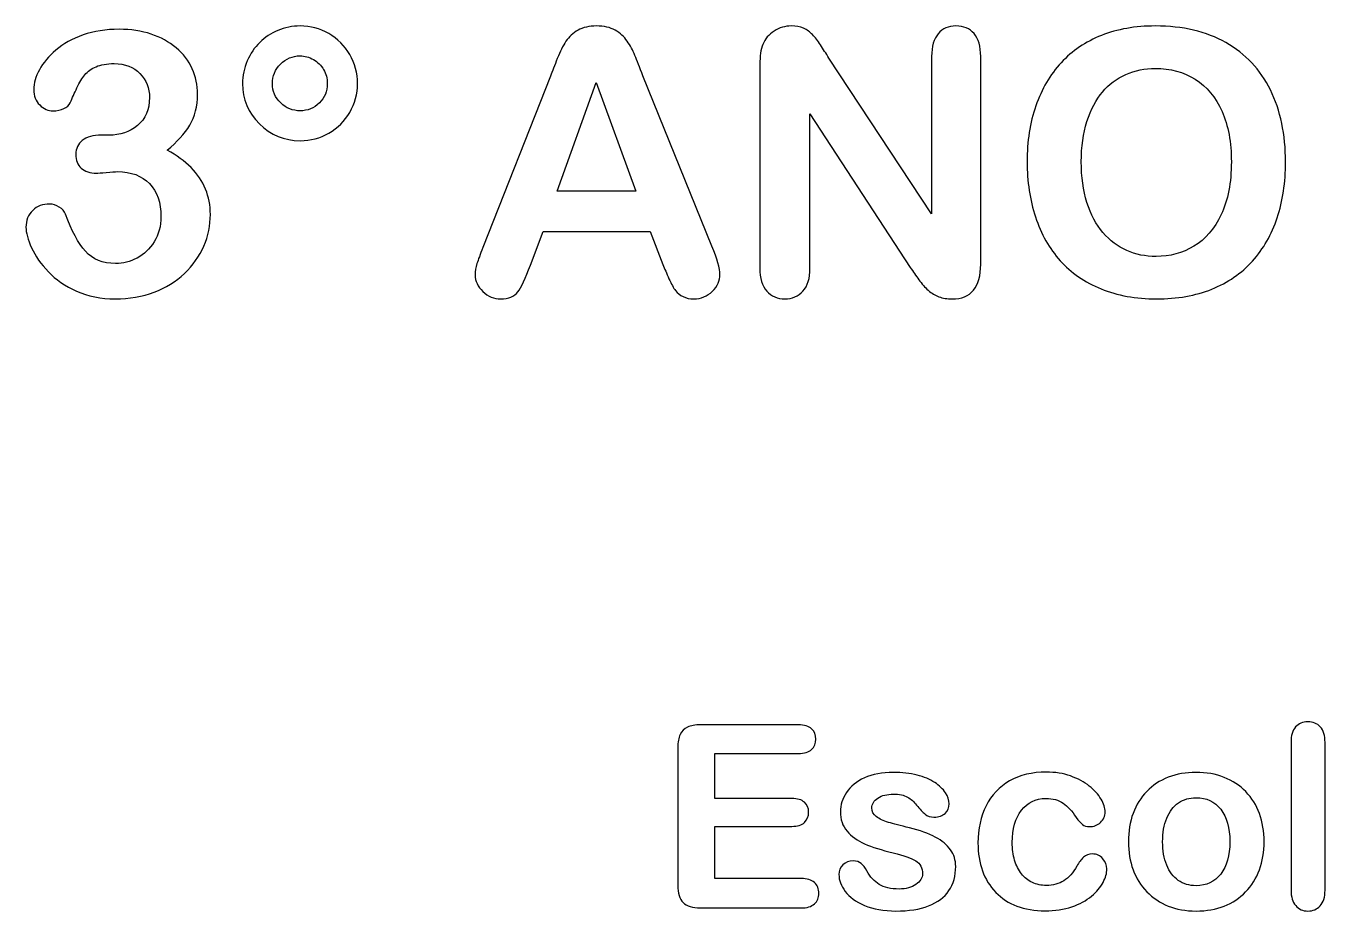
# Model space of a CAD drawing. Header units: millimetres. Extents: x -142 to 129, y -111 to 105.
# Drawn here: x 1.31 to 26.01, y 7.62 to 24.45 of the extents above; entities that cross this region are included whole.
import ezdxf

# ---------------------------------------------------------------- set-up
doc = ezdxf.new("R2010")
doc.units = ezdxf.units.MM
doc.header["$MEASUREMENT"] = 0
doc.layers.add('Layer 1', color=7, linetype='Continuous')

msp = doc.modelspace()

# ---------------------------------------------------------------- linework, layer by layer
at = {"layer": 'Layer 1', "color": 250}
for points, knots in [([(2.8846, 22.3761), (3.0949, 22.3761), (3.2761, 22.438), (3.428, 22.5607), (3.5799, 22.6846), (3.6559, 22.8611), (3.6559, 23.0925), (3.6559, 23.2678), (3.5951, 23.4197), (3.4736, 23.5459), (3.3532, 23.6733), (3.1896, 23.7364), (2.9839, 23.7364), (2.8448, 23.7364), (2.7303, 23.7165), (2.6403, 23.678), (2.5503, 23.6394), (2.479, 23.588), (2.4265, 23.5237), (2.3739, 23.4606), (2.3236, 23.3776), (2.2769, 23.2771), (2.2301, 23.1766), (2.1881, 23.082), (2.1483, 22.9931), (2.1261, 22.9452), (2.0852, 22.9067), (2.0256, 22.8798), (1.966, 22.8517), (1.8982, 22.8389), (1.8199, 22.8389), (1.7288, 22.8389), (1.6446, 22.8751), (1.5687, 22.9499), (1.4916, 23.0235), (1.4542, 23.1229), (1.4542, 23.2456), (1.4542, 23.3648), (1.4892, 23.4886), (1.5617, 23.6207), (1.6341, 23.7516), (1.7381, 23.8766), (1.8772, 23.9947), (2.0151, 24.1139), (2.1869, 24.2085), (2.3914, 24.281), (2.5971, 24.3523), (2.8273, 24.3885), (3.0797, 24.3885), (3.3018, 24.3885), (3.5039, 24.3581), (3.6862, 24.2973), (3.8686, 24.2377), (4.0275, 24.1501), (4.163, 24.0356), (4.2974, 23.9222), (4.3991, 23.7901), (4.4681, 23.6394), (4.5358, 23.4886), (4.5709, 23.3262), (4.5709, 23.1532), (4.5709, 22.9254), (4.5207, 22.729), (4.4213, 22.5666), (4.322, 22.403), (4.1794, 22.244), (3.9948, 22.0886), (4.1724, 21.9928), (4.3232, 21.8841), (4.4459, 21.7602), (4.5674, 21.6375), (4.6597, 21.5008), (4.7217, 21.3512), (4.7836, 21.2016), (4.814, 21.0403), (4.814, 20.8674), (4.814, 20.6594), (4.7719, 20.4595), (4.6889, 20.2655), (4.6048, 20.0716), (4.4821, 19.8986), (4.3196, 19.7467), (4.1584, 19.5948), (3.9656, 19.4767), (3.7423, 19.3914), (3.5203, 19.3061), (3.2737, 19.2629), (3.0049, 19.2629), (2.7303, 19.2629), (2.4849, 19.3119), (2.2687, 19.4101), (2.0513, 19.5083), (1.8737, 19.631), (1.7323, 19.7782), (1.5921, 19.9243), (1.4869, 20.0774), (1.4144, 20.234), (1.342, 20.3918), (1.3069, 20.5215), (1.3069, 20.6243), (1.3069, 20.7564), (1.349, 20.8627), (1.4355, 20.9445), (1.5208, 21.0252), (1.6271, 21.0661), (1.7557, 21.0661), (1.8188, 21.0661), (1.8807, 21.0474), (1.9403, 21.0088), (1.9987, 20.9714), (2.0385, 20.927), (2.056, 20.8744), (2.1752, 20.5565), (2.3026, 20.3216), (2.4381, 20.1674), (2.5737, 20.0131), (2.7654, 19.936), (3.0119, 19.936), (3.1534, 19.936), (3.2889, 19.9711), (3.421, 20.04), (3.5519, 20.1101), (3.6605, 20.213), (3.7458, 20.3497), (3.8312, 20.4876), (3.8744, 20.6454), (3.8744, 20.8265), (3.8744, 21.0929), (3.8019, 21.3021), (3.6559, 21.454), (3.5098, 21.606), (3.3064, 21.6819), (3.0458, 21.6819), (3.0003, 21.6819), (2.929, 21.6773), (2.8331, 21.6679), (2.7373, 21.6586), (2.6765, 21.6551), (2.6485, 21.6551), (2.5235, 21.6551), (2.4265, 21.6854), (2.3575, 21.7485), (2.2886, 21.8116), (2.2547, 21.8981), (2.2547, 22.0103), (2.2547, 22.1202), (2.2956, 22.2078), (2.3785, 22.2756), (2.4604, 22.3422), (2.5819, 22.3761), (2.7443, 22.3761), (2.7443, 22.3761), (2.8846, 22.3761), (2.8846, 22.3761)], [0, 0, 0, 0, 0.0196078, 0.0196078, 0.0196078, 0.0392157, 0.0392157, 0.0392157, 0.0588235, 0.0588235, 0.0588235, 0.0784314, 0.0784314, 0.0784314, 0.0980392, 0.0980392, 0.0980392, 0.1176471, 0.1176471, 0.1176471, 0.1372549, 0.1372549, 0.1372549, 0.1568627, 0.1568627, 0.1568627, 0.1764706, 0.1764706, 0.1764706, 0.1960784, 0.1960784, 0.1960784, 0.2156863, 0.2156863, 0.2156863, 0.2352941, 0.2352941, 0.2352941, 0.254902, 0.254902, 0.254902, 0.2745098, 0.2745098, 0.2745098, 0.2941176, 0.2941176, 0.2941176, 0.3137255, 0.3137255, 0.3137255, 0.3333333, 0.3333333, 0.3333333, 0.3529412, 0.3529412, 0.3529412, 0.372549, 0.372549, 0.372549, 0.3921569, 0.3921569, 0.3921569, 0.4117647, 0.4117647, 0.4117647, 0.4313725, 0.4313725, 0.4313725, 0.4509804, 0.4509804, 0.4509804, 0.4705882, 0.4705882, 0.4705882, 0.4901961, 0.4901961, 0.4901961, 0.5098039, 0.5098039, 0.5098039, 0.5294118, 0.5294118, 0.5294118, 0.5490196, 0.5490196, 0.5490196, 0.5686275, 0.5686275, 0.5686275, 0.5882353, 0.5882353, 0.5882353, 0.6078431, 0.6078431, 0.6078431, 0.627451, 0.627451, 0.627451, 0.6470588, 0.6470588, 0.6470588, 0.6666667, 0.6666667, 0.6666667, 0.6862745, 0.6862745, 0.6862745, 0.7058824, 0.7058824, 0.7058824, 0.7254902, 0.7254902, 0.7254902, 0.745098, 0.745098, 0.745098, 0.7647059, 0.7647059, 0.7647059, 0.7843137, 0.7843137, 0.7843137, 0.8039216, 0.8039216, 0.8039216, 0.8235294, 0.8235294, 0.8235294, 0.8431373, 0.8431373, 0.8431373, 0.8627451, 0.8627451, 0.8627451, 0.8823529, 0.8823529, 0.8823529, 0.9019608, 0.9019608, 0.9019608, 0.9215686, 0.9215686, 0.9215686, 0.9411765, 0.9411765, 0.9411765, 0.9607843, 0.9607843, 0.9607843, 0.9803922, 0.9803922, 0.9803922, 1, 1, 1, 1]), ([(5.4252, 23.3566), (5.4252, 23.5062), (5.4544, 23.6511), (5.514, 23.7878), (5.5736, 23.9245), (5.6531, 24.0414), (5.7524, 24.1384), (5.8517, 24.2354), (5.9674, 24.3114), (6.0995, 24.3674), (6.2316, 24.4235), (6.373, 24.4516), (6.5214, 24.4516), (6.7154, 24.4516), (6.8965, 24.4037), (7.0648, 24.3067), (7.2342, 24.2097), (7.3675, 24.0765), (7.4656, 23.907), (7.5638, 23.7387), (7.6129, 23.5552), (7.6129, 23.3566), (7.6129, 23.1603), (7.5638, 22.9779), (7.4656, 22.8097), (7.3675, 22.6425), (7.2354, 22.5105), (7.0683, 22.4147), (6.9023, 22.3188), (6.7189, 22.2709), (6.5214, 22.2709), (6.2199, 22.2709), (5.9616, 22.3773), (5.7466, 22.5888), (5.5327, 22.8015), (5.4252, 23.0574), (5.4252, 23.3566)], [0, 0, 0, 0, 0.0833333, 0.0833333, 0.0833333, 0.1666667, 0.1666667, 0.1666667, 0.25, 0.25, 0.25, 0.3333333, 0.3333333, 0.3333333, 0.4166667, 0.4166667, 0.4166667, 0.5, 0.5, 0.5, 0.5833333, 0.5833333, 0.5833333, 0.6666667, 0.6666667, 0.6666667, 0.75, 0.75, 0.75, 0.8333333, 0.8333333, 0.8333333, 0.9166667, 0.9166667, 0.9166667, 1, 1, 1, 1]), ([(13.4199, 19.9161), (13.4199, 19.9161), (13.1803, 20.546), (13.1803, 20.546), (13.1803, 20.546), (11.1399, 20.546), (11.1399, 20.546), (11.1399, 20.546), (10.9003, 19.9033), (10.9003, 19.9033), (10.8068, 19.652), (10.7274, 19.4826), (10.6608, 19.3949), (10.5953, 19.3073), (10.4866, 19.2629), (10.3359, 19.2629), (10.2085, 19.2629), (10.0951, 19.3096), (9.997, 19.4031), (9.8988, 19.4966), (9.8497, 19.6029), (9.8497, 19.721), (9.8497, 19.7899), (9.8614, 19.8612), (9.8836, 19.9337), (9.907, 20.0073), (9.9444, 20.1078), (9.997, 20.2387), (9.997, 20.2387), (11.2801, 23.4968), (11.2801, 23.4968), (11.3175, 23.5903), (11.3608, 23.7025), (11.4122, 23.8334), (11.4636, 23.9654), (11.5185, 24.0741), (11.577, 24.1606), (11.6354, 24.2471), (11.7114, 24.3172), (11.806, 24.371), (11.9007, 24.4247), (12.0175, 24.4516), (12.1566, 24.4516), (12.2992, 24.4516), (12.4172, 24.4247), (12.5119, 24.371), (12.6065, 24.3172), (12.6825, 24.2482), (12.7409, 24.1641), (12.7993, 24.08), (12.8484, 23.9888), (12.8882, 23.8918), (12.9279, 23.7948), (12.9793, 23.6651), (13.0401, 23.5038), (13.0401, 23.5038), (14.3513, 20.2655), (14.3513, 20.2655), (14.4541, 20.019), (14.5056, 19.8402), (14.5056, 19.728), (14.5056, 19.6123), (14.4576, 19.5048), (14.3606, 19.4078), (14.2636, 19.3108), (14.1456, 19.2629), (14.0089, 19.2629), (13.9294, 19.2629), (13.8605, 19.2769), (13.8032, 19.3061), (13.7471, 19.3341), (13.6992, 19.3727), (13.6595, 19.4218), (13.6209, 19.4709), (13.58, 19.5468), (13.5356, 19.6473), (13.49, 19.749), (13.4526, 19.839), (13.4199, 19.9161)], [0, 0, 0, 0, 0.0384615, 0.0384615, 0.0384615, 0.0769231, 0.0769231, 0.0769231, 0.1153846, 0.1153846, 0.1153846, 0.1538462, 0.1538462, 0.1538462, 0.1923077, 0.1923077, 0.1923077, 0.2307692, 0.2307692, 0.2307692, 0.2692308, 0.2692308, 0.2692308, 0.3076923, 0.3076923, 0.3076923, 0.3461538, 0.3461538, 0.3461538, 0.3846154, 0.3846154, 0.3846154, 0.4230769, 0.4230769, 0.4230769, 0.4615385, 0.4615385, 0.4615385, 0.5, 0.5, 0.5, 0.5384615, 0.5384615, 0.5384615, 0.5769231, 0.5769231, 0.5769231, 0.6153846, 0.6153846, 0.6153846, 0.6538462, 0.6538462, 0.6538462, 0.6923077, 0.6923077, 0.6923077, 0.7307692, 0.7307692, 0.7307692, 0.7692308, 0.7692308, 0.7692308, 0.8076923, 0.8076923, 0.8076923, 0.8461538, 0.8461538, 0.8461538, 0.8846154, 0.8846154, 0.8846154, 0.9230769, 0.9230769, 0.9230769, 0.9615385, 0.9615385, 0.9615385, 1, 1, 1, 1]), ([(16.5776, 23.8416), (16.5776, 23.8416), (18.5315, 20.8826), (18.5315, 20.8826), (18.5315, 20.8826), (18.5315, 23.8696), (18.5315, 23.8696), (18.5315, 24.0636), (18.5736, 24.2085), (18.6566, 24.3055), (18.7396, 24.4025), (18.8517, 24.4516), (18.9932, 24.4516), (19.1381, 24.4516), (19.2538, 24.4037), (19.3379, 24.3067), (19.422, 24.2097), (19.4641, 24.0636), (19.4641, 23.8696), (19.4641, 23.8696), (19.4641, 19.9231), (19.4641, 19.9231), (19.4641, 19.4826), (19.2818, 19.2629), (18.9172, 19.2629), (18.826, 19.2629), (18.7442, 19.2757), (18.6706, 19.3026), (18.5982, 19.3283), (18.5292, 19.3704), (18.4661, 19.4265), (18.4018, 19.4837), (18.3434, 19.5503), (18.2885, 19.6275), (18.2335, 19.7034), (18.1786, 19.7817), (18.1237, 19.8612), (18.1237, 19.8612), (16.2176, 22.7828), (16.2176, 22.7828), (16.2176, 22.7828), (16.2176, 19.8448), (16.2176, 19.8448), (16.2176, 19.6532), (16.1732, 19.5083), (16.0844, 19.4101), (15.9944, 19.3119), (15.8799, 19.2629), (15.7408, 19.2629), (15.5971, 19.2629), (15.4814, 19.3119), (15.3949, 19.4113), (15.3073, 19.5106), (15.264, 19.6555), (15.264, 19.8448), (15.264, 19.8448), (15.264, 23.7154), (15.264, 23.7154), (15.264, 23.8801), (15.2827, 24.0087), (15.319, 24.1022), (15.3622, 24.205), (15.4347, 24.2892), (15.5352, 24.3546), (15.6357, 24.4189), (15.7444, 24.4516), (15.86, 24.4516), (15.9524, 24.4516), (16.0307, 24.4364), (16.0949, 24.4072), (16.1604, 24.3768), (16.2176, 24.3371), (16.2667, 24.2868), (16.3158, 24.2366), (16.3661, 24.1723), (16.4175, 24.0917), (16.4689, 24.0122), (16.5227, 23.9292), (16.5776, 23.8416)], [0, 0, 0, 0, 0.0384615, 0.0384615, 0.0384615, 0.0769231, 0.0769231, 0.0769231, 0.1153846, 0.1153846, 0.1153846, 0.1538462, 0.1538462, 0.1538462, 0.1923077, 0.1923077, 0.1923077, 0.2307692, 0.2307692, 0.2307692, 0.2692308, 0.2692308, 0.2692308, 0.3076923, 0.3076923, 0.3076923, 0.3461538, 0.3461538, 0.3461538, 0.3846154, 0.3846154, 0.3846154, 0.4230769, 0.4230769, 0.4230769, 0.4615385, 0.4615385, 0.4615385, 0.5, 0.5, 0.5, 0.5384615, 0.5384615, 0.5384615, 0.5769231, 0.5769231, 0.5769231, 0.6153846, 0.6153846, 0.6153846, 0.6538462, 0.6538462, 0.6538462, 0.6923077, 0.6923077, 0.6923077, 0.7307692, 0.7307692, 0.7307692, 0.7692308, 0.7692308, 0.7692308, 0.8076923, 0.8076923, 0.8076923, 0.8461538, 0.8461538, 0.8461538, 0.8846154, 0.8846154, 0.8846154, 0.9230769, 0.9230769, 0.9230769, 0.9615385, 0.9615385, 0.9615385, 1, 1, 1, 1]), ([(22.7865, 24.4516), (23.3077, 24.4516), (23.7542, 24.3464), (24.127, 24.1349), (24.4998, 23.9245), (24.7826, 23.6242), (24.9742, 23.235), (25.1659, 22.8459), (25.2617, 22.389), (25.2617, 21.8642), (25.2617, 21.4762), (25.2091, 21.1233), (25.1039, 20.8066), (24.9988, 20.4888), (24.8422, 20.2141), (24.6318, 19.9816), (24.4215, 19.749), (24.1644, 19.5714), (23.8582, 19.4475), (23.552, 19.3248), (23.2026, 19.2629), (22.8076, 19.2629), (22.4149, 19.2629), (22.0632, 19.326), (21.7535, 19.4533), (21.4426, 19.5796), (21.1843, 19.7584), (20.9763, 19.9886), (20.7683, 20.2188), (20.6117, 20.4958), (20.5054, 20.8206), (20.399, 21.1444), (20.3464, 21.4949), (20.3464, 21.8712), (20.3464, 22.2569), (20.4014, 22.6098), (20.5124, 22.9324), (20.6234, 23.2537), (20.7835, 23.5272), (20.9939, 23.7539), (21.203, 23.9795), (21.459, 24.1524), (21.7605, 24.2716), (22.0608, 24.392), (22.4032, 24.4516), (22.7865, 24.4516)], [0, 0, 0, 0, 0.0666667, 0.0666667, 0.0666667, 0.1333333, 0.1333333, 0.1333333, 0.2, 0.2, 0.2, 0.2666667, 0.2666667, 0.2666667, 0.3333333, 0.3333333, 0.3333333, 0.4, 0.4, 0.4, 0.4666667, 0.4666667, 0.4666667, 0.5333333, 0.5333333, 0.5333333, 0.6, 0.6, 0.6, 0.6666667, 0.6666667, 0.6666667, 0.7333333, 0.7333333, 0.7333333, 0.8, 0.8, 0.8, 0.8666667, 0.8666667, 0.8666667, 0.9333333, 0.9333333, 0.9333333, 1, 1, 1, 1]), ([(5.9932, 23.3566), (5.9932, 23.2117), (6.0457, 23.0901), (6.1509, 22.9896), (6.2561, 22.8891), (6.3788, 22.8389), (6.5202, 22.8389), (6.6628, 22.8389), (6.7843, 22.8891), (6.886, 22.9885), (6.9877, 23.0878), (7.0379, 23.2105), (7.0379, 23.3566), (7.0379, 23.4547), (7.0145, 23.5436), (6.9678, 23.623), (6.921, 23.7037), (6.8568, 23.7668), (6.7761, 23.8135), (6.6943, 23.8603), (6.6102, 23.8836), (6.5202, 23.8836), (6.3765, 23.8836), (6.2526, 23.8322), (6.1486, 23.7282), (6.0446, 23.6242), (5.9932, 23.5003), (5.9932, 23.3566)], [0, 0, 0, 0, 0.1111111, 0.1111111, 0.1111111, 0.2222222, 0.2222222, 0.2222222, 0.3333333, 0.3333333, 0.3333333, 0.4444444, 0.4444444, 0.4444444, 0.5555556, 0.5555556, 0.5555556, 0.6666667, 0.6666667, 0.6666667, 0.7777778, 0.7777778, 0.7777778, 0.8888889, 0.8888889, 0.8888889, 1, 1, 1, 1]), ([(24.231, 21.8712), (24.231, 22.2382), (24.1714, 22.5572), (24.0533, 22.8272), (23.9341, 23.096), (23.7647, 23.2993), (23.545, 23.4384), (23.3253, 23.5763), (23.0717, 23.6452), (22.7865, 23.6452), (22.5844, 23.6452), (22.3962, 23.6067), (22.2244, 23.5307), (22.0515, 23.4536), (21.9031, 23.3426), (21.7792, 23.1965), (21.6553, 23.0504), (21.5571, 22.8634), (21.4847, 22.6367), (21.4134, 22.4088), (21.3772, 22.1541), (21.3772, 21.8712), (21.3772, 21.5849), (21.4134, 21.3278), (21.4847, 21.0964), (21.5571, 20.8662), (21.6588, 20.6746), (21.7897, 20.5226), (21.9206, 20.3707), (22.0713, 20.2574), (22.2408, 20.1826), (22.4114, 20.1066), (22.5972, 20.0692), (22.8006, 20.0692), (23.0612, 20.0692), (23.2996, 20.1347), (23.5181, 20.2644), (23.7355, 20.3941), (23.9084, 20.5951), (24.0381, 20.8674), (24.1667, 21.1385), (24.231, 21.4739), (24.231, 21.8712)], [0, 0, 0, 0, 0.0714286, 0.0714286, 0.0714286, 0.1428571, 0.1428571, 0.1428571, 0.2142857, 0.2142857, 0.2142857, 0.2857143, 0.2857143, 0.2857143, 0.3571429, 0.3571429, 0.3571429, 0.4285714, 0.4285714, 0.4285714, 0.5, 0.5, 0.5, 0.5714286, 0.5714286, 0.5714286, 0.6428571, 0.6428571, 0.6428571, 0.7142857, 0.7142857, 0.7142857, 0.7857143, 0.7857143, 0.7857143, 0.8571429, 0.8571429, 0.8571429, 0.9285714, 0.9285714, 0.9285714, 1, 1, 1, 1]), ([(11.4075, 21.3103), (11.4075, 21.3103), (12.9069, 21.3103), (12.9069, 21.3103), (12.9069, 21.3103), (12.1508, 23.3788), (12.1508, 23.3788), (12.1508, 23.3788), (11.4075, 21.3103), (11.4075, 21.3103)], [0, 0, 0, 0, 0.3333333, 0.3333333, 0.3333333, 0.6666667, 0.6666667, 0.6666667, 1, 1, 1, 1]), ([(15.9964, 10.6208), (15.9964, 10.6208), (14.4078, 10.6208), (14.4078, 10.6208), (14.4078, 10.6208), (14.4078, 9.7648), (14.4078, 9.7648), (14.4078, 9.7648), (15.8708, 9.7648), (15.8708, 9.7648), (15.9786, 9.7648), (16.0588, 9.7405), (16.1115, 9.6927), (16.165, 9.6449), (16.191, 9.5809), (16.191, 9.5022), (16.191, 9.4236), (16.165, 9.3588), (16.1132, 9.3093), (16.0605, 9.2599), (15.9802, 9.2348), (15.8708, 9.2348), (15.8708, 9.2348), (14.4078, 9.2348), (14.4078, 9.2348), (14.4078, 9.2348), (14.4078, 8.2427), (14.4078, 8.2427), (14.4078, 8.2427), (16.0507, 8.2427), (16.0507, 8.2427), (16.1618, 8.2427), (16.2453, 8.2167), (16.3012, 8.1657), (16.3579, 8.1146), (16.3863, 8.0457), (16.3863, 7.9606), (16.3863, 7.8787), (16.3579, 7.8115), (16.3012, 7.7604), (16.2453, 7.7093), (16.1618, 7.6834), (16.0507, 7.6834), (16.0507, 7.6834), (14.1346, 7.6834), (14.1346, 7.6834), (13.9815, 7.6834), (13.8712, 7.7174), (13.8039, 7.7855), (13.7367, 7.8536), (13.7026, 7.9638), (13.7026, 8.1154), (13.7026, 8.1154), (13.7026, 10.7334), (13.7026, 10.7334), (13.7026, 10.8348), (13.718, 10.9174), (13.748, 10.9815), (13.778, 11.0455), (13.825, 11.0925), (13.8891, 11.1217), (13.9531, 11.1509), (14.0349, 11.1655), (14.1346, 11.1655), (14.1346, 11.1655), (15.9964, 11.1655), (15.9964, 11.1655), (16.1091, 11.1655), (16.1926, 11.1403), (16.2469, 11.0909), (16.3012, 11.0406), (16.3288, 10.975), (16.3288, 10.8947), (16.3288, 10.8121), (16.3012, 10.7456), (16.2469, 10.6953), (16.1926, 10.6459), (16.1091, 10.6208), (15.9964, 10.6208)], [0, 0, 0, 0, 0.0384615, 0.0384615, 0.0384615, 0.0769231, 0.0769231, 0.0769231, 0.1153846, 0.1153846, 0.1153846, 0.1538462, 0.1538462, 0.1538462, 0.1923077, 0.1923077, 0.1923077, 0.2307692, 0.2307692, 0.2307692, 0.2692308, 0.2692308, 0.2692308, 0.3076923, 0.3076923, 0.3076923, 0.3461538, 0.3461538, 0.3461538, 0.3846154, 0.3846154, 0.3846154, 0.4230769, 0.4230769, 0.4230769, 0.4615385, 0.4615385, 0.4615385, 0.5, 0.5, 0.5, 0.5384615, 0.5384615, 0.5384615, 0.5769231, 0.5769231, 0.5769231, 0.6153846, 0.6153846, 0.6153846, 0.6538462, 0.6538462, 0.6538462, 0.6923077, 0.6923077, 0.6923077, 0.7307692, 0.7307692, 0.7307692, 0.7692308, 0.7692308, 0.7692308, 0.8076923, 0.8076923, 0.8076923, 0.8461538, 0.8461538, 0.8461538, 0.8846154, 0.8846154, 0.8846154, 0.9230769, 0.9230769, 0.9230769, 0.9615385, 0.9615385, 0.9615385, 1, 1, 1, 1]), ([(25.3656, 8.019), (25.3656, 8.019), (25.3656, 10.8299), (25.3656, 10.8299), (25.3656, 10.9596), (25.3947, 11.0577), (25.4523, 11.1241), (25.5098, 11.1906), (25.5876, 11.2238), (25.6857, 11.2238), (25.783, 11.2238), (25.8624, 11.1906), (25.9224, 11.1249), (25.9824, 11.0593), (26.0124, 10.9612), (26.0124, 10.8299), (26.0124, 10.8299), (26.0124, 8.019), (26.0124, 8.019), (26.0124, 7.8877), (25.9816, 7.7896), (25.9208, 7.7239), (25.86, 7.6583), (25.7814, 7.625), (25.6857, 7.625), (25.5909, 7.625), (25.5139, 7.6591), (25.4547, 7.7272), (25.3956, 7.7953), (25.3656, 7.8925), (25.3656, 8.019)], [0, 0, 0, 0, 0.1, 0.1, 0.1, 0.2, 0.2, 0.2, 0.3, 0.3, 0.3, 0.4, 0.4, 0.4, 0.5, 0.5, 0.5, 0.6, 0.6, 0.6, 0.7, 0.7, 0.7, 0.8, 0.8, 0.8, 0.9, 0.9, 0.9, 1, 1, 1, 1]), ([(18.989, 8.4712), (18.989, 8.2929), (18.9452, 8.1397), (18.8585, 8.0125), (18.7718, 7.8852), (18.6429, 7.7888), (18.4727, 7.7231), (18.3025, 7.6575), (18.0958, 7.625), (17.8518, 7.625), (17.6192, 7.625), (17.4198, 7.6607), (17.2536, 7.732), (17.0875, 7.8025), (16.9651, 7.8917), (16.8856, 7.9987), (16.807, 8.1049), (16.7673, 8.2119), (16.7673, 8.3197), (16.7673, 8.391), (16.7924, 8.4518), (16.8435, 8.502), (16.8937, 8.5531), (16.9578, 8.5782), (17.0356, 8.5782), (17.1037, 8.5782), (17.1555, 8.5612), (17.192, 8.528), (17.2285, 8.4947), (17.2633, 8.4485), (17.2966, 8.3878), (17.363, 8.2727), (17.4425, 8.1859), (17.5349, 8.1292), (17.6273, 8.0716), (17.7537, 8.0433), (17.9134, 8.0433), (18.0431, 8.0433), (18.1493, 8.0725), (18.2319, 8.13), (18.3154, 8.1876), (18.3568, 8.254), (18.3568, 8.3286), (18.3568, 8.4429), (18.3138, 8.5255), (18.2279, 8.5782), (18.1412, 8.6301), (17.9993, 8.6804), (17.8015, 8.7282), (17.5786, 8.7833), (17.3971, 8.8417), (17.2569, 8.9024), (17.1175, 8.9632), (17.0056, 9.0443), (16.9213, 9.144), (16.8378, 9.2437), (16.7957, 9.3669), (16.7957, 9.512), (16.7957, 9.6425), (16.8346, 9.7648), (16.9116, 9.8808), (16.9894, 9.9967), (17.1037, 10.0883), (17.2552, 10.1571), (17.406, 10.226), (17.5884, 10.2609), (17.8024, 10.2609), (17.9701, 10.2609), (18.1209, 10.2439), (18.2538, 10.209), (18.3876, 10.1742), (18.4994, 10.1272), (18.5886, 10.0688), (18.6785, 10.0096), (18.7466, 9.9448), (18.7928, 9.8735), (18.8398, 9.8021), (18.8633, 9.7332), (18.8633, 9.6643), (18.8633, 9.5906), (18.8382, 9.529), (18.788, 9.482), (18.7385, 9.4342), (18.6672, 9.4106), (18.5756, 9.4106), (18.5091, 9.4106), (18.4524, 9.4293), (18.4054, 9.4674), (18.3592, 9.5055), (18.3057, 9.5622), (18.2449, 9.6384), (18.1963, 9.7016), (18.1387, 9.7527), (18.0723, 9.7908), (18.0058, 9.8289), (17.9158, 9.8475), (17.8015, 9.8475), (17.6848, 9.8475), (17.5876, 9.8224), (17.5098, 9.773), (17.4327, 9.7227), (17.3938, 9.6603), (17.3938, 9.5857), (17.3938, 9.5176), (17.4222, 9.4617), (17.4789, 9.4188), (17.5365, 9.375), (17.6127, 9.3385), (17.7091, 9.3101), (17.8056, 9.2818), (17.9385, 9.2469), (18.1079, 9.2056), (18.3089, 9.1569), (18.4735, 9.0978), (18.6007, 9.0297), (18.728, 8.9616), (18.8244, 8.8814), (18.8901, 8.7882), (18.9557, 8.6958), (18.989, 8.5904), (18.989, 8.4712)], [0, 0, 0, 0, 0.025, 0.025, 0.025, 0.05, 0.05, 0.05, 0.075, 0.075, 0.075, 0.1, 0.1, 0.1, 0.125, 0.125, 0.125, 0.15, 0.15, 0.15, 0.175, 0.175, 0.175, 0.2, 0.2, 0.2, 0.225, 0.225, 0.225, 0.25, 0.25, 0.25, 0.275, 0.275, 0.275, 0.3, 0.3, 0.3, 0.325, 0.325, 0.325, 0.35, 0.35, 0.35, 0.375, 0.375, 0.375, 0.4, 0.4, 0.4, 0.425, 0.425, 0.425, 0.45, 0.45, 0.45, 0.475, 0.475, 0.475, 0.5, 0.5, 0.5, 0.525, 0.525, 0.525, 0.55, 0.55, 0.55, 0.575, 0.575, 0.575, 0.6, 0.6, 0.6, 0.625, 0.625, 0.625, 0.65, 0.65, 0.65, 0.675, 0.675, 0.675, 0.7, 0.7, 0.7, 0.725, 0.725, 0.725, 0.75, 0.75, 0.75, 0.775, 0.775, 0.775, 0.8, 0.8, 0.8, 0.825, 0.825, 0.825, 0.85, 0.85, 0.85, 0.875, 0.875, 0.875, 0.9, 0.9, 0.9, 0.925, 0.925, 0.925, 0.95, 0.95, 0.95, 0.975, 0.975, 0.975, 1, 1, 1, 1]), ([(21.864, 8.4267), (21.864, 8.3464), (21.8397, 8.2597), (21.791, 8.1681), (21.7432, 8.0765), (21.6695, 7.989), (21.5706, 7.9063), (21.4717, 7.8236), (21.3469, 7.7563), (21.1961, 7.7061), (21.0462, 7.655), (20.8768, 7.6299), (20.6879, 7.6299), (20.2875, 7.6299), (19.9746, 7.7466), (19.7501, 7.9801), (19.5248, 8.2135), (19.4121, 8.5264), (19.4121, 8.9195), (19.4121, 9.1853), (19.464, 9.4204), (19.5669, 9.6246), (19.6699, 9.8289), (19.819, 9.9869), (20.0135, 10.098), (20.2089, 10.2098), (20.4415, 10.2658), (20.7122, 10.2658), (20.88, 10.2658), (21.034, 10.2414), (21.1742, 10.192), (21.3136, 10.1426), (21.4328, 10.0793), (21.53, 10.0015), (21.6273, 9.9237), (21.7019, 9.841), (21.7529, 9.7535), (21.8048, 9.6652), (21.8307, 9.5833), (21.8307, 9.5071), (21.8307, 9.4293), (21.8016, 9.3636), (21.744, 9.3093), (21.6857, 9.2558), (21.616, 9.2291), (21.5333, 9.2291), (21.4798, 9.2291), (21.4352, 9.2429), (21.3995, 9.2704), (21.3639, 9.298), (21.3242, 9.3426), (21.2796, 9.4042), (21.2002, 9.5241), (21.1175, 9.6149), (21.0316, 9.6749), (20.9448, 9.7349), (20.8354, 9.7648), (20.7025, 9.7648), (20.5112, 9.7648), (20.3564, 9.6903), (20.2397, 9.5403), (20.1221, 9.3912), (20.0638, 9.1869), (20.0638, 8.9276), (20.0638, 8.806), (20.0792, 8.6941), (20.1092, 8.592), (20.1392, 8.4899), (20.1821, 8.4023), (20.2397, 8.331), (20.2964, 8.2589), (20.3653, 8.2046), (20.4464, 8.1673), (20.5266, 8.13), (20.6158, 8.1114), (20.7122, 8.1114), (20.8419, 8.1114), (20.9529, 8.1414), (21.0453, 8.2013), (21.1386, 8.2613), (21.2204, 8.3537), (21.2917, 8.4769), (21.3306, 8.5499), (21.3736, 8.6066), (21.4198, 8.6471), (21.4652, 8.6885), (21.5219, 8.7095), (21.5884, 8.7095), (21.6678, 8.7095), (21.7335, 8.6787), (21.7854, 8.6188), (21.8372, 8.5588), (21.864, 8.4947), (21.864, 8.4267)], [0, 0, 0, 0, 0.0322581, 0.0322581, 0.0322581, 0.0645161, 0.0645161, 0.0645161, 0.0967742, 0.0967742, 0.0967742, 0.1290323, 0.1290323, 0.1290323, 0.1612903, 0.1612903, 0.1612903, 0.1935484, 0.1935484, 0.1935484, 0.2258065, 0.2258065, 0.2258065, 0.2580645, 0.2580645, 0.2580645, 0.2903226, 0.2903226, 0.2903226, 0.3225806, 0.3225806, 0.3225806, 0.3548387, 0.3548387, 0.3548387, 0.3870968, 0.3870968, 0.3870968, 0.4193548, 0.4193548, 0.4193548, 0.4516129, 0.4516129, 0.4516129, 0.483871, 0.483871, 0.483871, 0.516129, 0.516129, 0.516129, 0.5483871, 0.5483871, 0.5483871, 0.5806452, 0.5806452, 0.5806452, 0.6129032, 0.6129032, 0.6129032, 0.6451613, 0.6451613, 0.6451613, 0.6774194, 0.6774194, 0.6774194, 0.7096774, 0.7096774, 0.7096774, 0.7419355, 0.7419355, 0.7419355, 0.7741935, 0.7741935, 0.7741935, 0.8064516, 0.8064516, 0.8064516, 0.8387097, 0.8387097, 0.8387097, 0.8709677, 0.8709677, 0.8709677, 0.9032258, 0.9032258, 0.9032258, 0.9354839, 0.9354839, 0.9354839, 0.9677419, 0.9677419, 0.9677419, 1, 1, 1, 1]), ([(24.8549, 8.9422), (24.8549, 8.7484), (24.8249, 8.5709), (24.7649, 8.408), (24.7041, 8.2451), (24.6174, 8.1049), (24.5031, 7.9882), (24.3897, 7.8706), (24.2527, 7.7815), (24.0946, 7.7191), (23.9366, 7.6567), (23.7582, 7.625), (23.5605, 7.625), (23.3635, 7.625), (23.1868, 7.6567), (23.0304, 7.7199), (22.874, 7.7831), (22.7378, 7.8739), (22.6227, 7.9922), (22.5084, 8.1097), (22.4209, 8.2492), (22.3617, 8.4096), (22.3025, 8.5709), (22.2725, 8.7484), (22.2725, 8.943), (22.2725, 9.1391), (22.3025, 9.3191), (22.3625, 9.482), (22.4233, 9.6449), (22.5092, 9.7843), (22.6219, 9.9002), (22.7345, 10.0153), (22.8707, 10.1045), (23.0304, 10.1669), (23.1901, 10.2293), (23.3668, 10.2609), (23.5605, 10.2609), (23.7566, 10.2609), (23.9349, 10.2293), (24.0946, 10.1661), (24.2543, 10.1028), (24.3913, 10.0121), (24.5056, 9.8945), (24.6198, 9.7778), (24.7066, 9.6384), (24.7657, 9.4763), (24.8249, 9.315), (24.8549, 9.1367), (24.8549, 8.9422)], [0, 0, 0, 0, 0.0625, 0.0625, 0.0625, 0.125, 0.125, 0.125, 0.1875, 0.1875, 0.1875, 0.25, 0.25, 0.25, 0.3125, 0.3125, 0.3125, 0.375, 0.375, 0.375, 0.4375, 0.4375, 0.4375, 0.5, 0.5, 0.5, 0.5625, 0.5625, 0.5625, 0.625, 0.625, 0.625, 0.6875, 0.6875, 0.6875, 0.75, 0.75, 0.75, 0.8125, 0.8125, 0.8125, 0.875, 0.875, 0.875, 0.9375, 0.9375, 0.9375, 1, 1, 1, 1]), ([(24.2032, 8.9422), (24.2032, 9.2064), (24.1449, 9.4115), (24.029, 9.559), (23.9122, 9.7057), (23.7566, 9.7794), (23.5605, 9.7794), (23.4332, 9.7794), (23.3222, 9.747), (23.2257, 9.6814), (23.1293, 9.6157), (23.0547, 9.5184), (23.0028, 9.3904), (22.9501, 9.2623), (22.9242, 9.1124), (22.9242, 8.9422), (22.9242, 8.7728), (22.9501, 8.6244), (23.0012, 8.498), (23.0531, 8.3715), (23.126, 8.2743), (23.2217, 8.207), (23.3173, 8.1397), (23.4308, 8.1065), (23.5605, 8.1065), (23.7566, 8.1065), (23.9122, 8.1803), (24.029, 8.3286), (24.1449, 8.4761), (24.2032, 8.6812), (24.2032, 8.9422)], [0, 0, 0, 0, 0.1, 0.1, 0.1, 0.2, 0.2, 0.2, 0.3, 0.3, 0.3, 0.4, 0.4, 0.4, 0.5, 0.5, 0.5, 0.6, 0.6, 0.6, 0.7, 0.7, 0.7, 0.8, 0.8, 0.8, 0.9, 0.9, 0.9, 1, 1, 1, 1])]:
    msp.add_open_spline(points, degree=3, knots=knots, dxfattribs=at)

doc.saveas('drawing.dxf')
